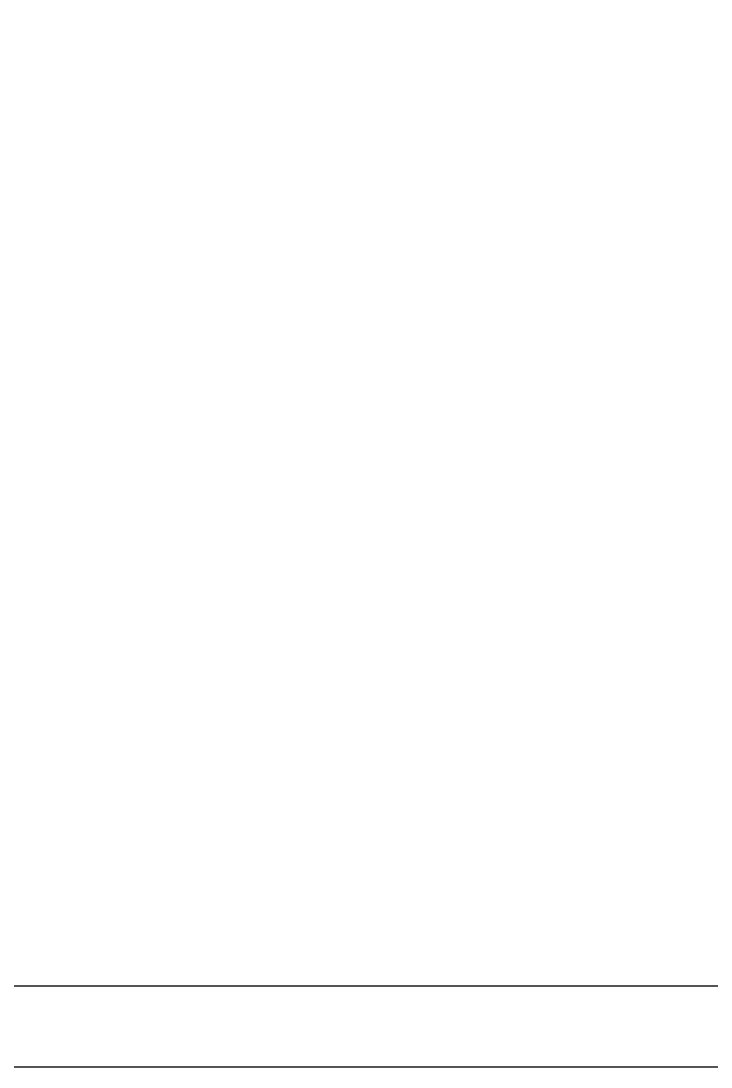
# Model space of a CAD drawing. Extents: x 220580 to 2027826, y -309201 to 71987.
# Drawn here: x 399346 to 399773, y -223759 to -223112 of the extents above; entities that cross this region are included whole.
import ezdxf

# ---------------------------------------------------------------- set-up
doc = ezdxf.new("R2010")
doc.units = 0
doc.linetypes.add('20剖面图$0$DASH', pattern=[0.35, 0.25, -0.1])
doc.linetypes.add('DASH', pattern=[0.35, 0.25, -0.1])
doc.layers.add('!ZN3-铝板幕墙-3', color=3, linetype='Continuous')
doc.layers.add('A-LIN-V', color=9, linetype='Continuous')

# ---------------------------------------------------------------- blocks, each defined once
blk = doc.blocks.new('5555rrrrrrrrrrr')
at = {"color": 6, "linetype": 'DASH'}
blk.add_lwpolyline([(-1626925, 568562.45), (-1636625, 568562.45), (-1636625, 574792.49), (-1626925, 574792.49), (-1626925, 568562.45)], dxfattribs=at)
at = {"layer": 'A-LIN-V'}
blk.add_lwpolyline([(-1626425, 568562.45), (-1636125, 568562.45), (-1636125, 569518.86)], dxfattribs=at)
blk = doc.blocks.new('20250828132035')
at = {"color": 6, "linetype": '20剖面图$0$DASH'}
blk.add_lwpolyline([(-600, 319.96), (-10300, 319.96), (-10300, 6550), (-600, 6550), (-600, 319.96)], dxfattribs=at)
blk = doc.blocks.new('A$Cd368c47f')
at = {"ltscale": 30}
blk.add_blockref('20250828132035', (200, 0), dxfattribs=at)

msp = doc.modelspace()

# ---------------------------------------------------------------- block references
at = {"layer": 'A-LIN-V'}
msp.add_blockref('5555rrrrrrrrrrr', (2030573.19, -792321.46), dxfattribs=at)

# ---------------------------------------------------------------- next in the draw order: block references
at = {"layer": '!ZN3-铝板幕墙-3', "ltscale": 2000}
msp.add_blockref('A$Cd368c47f', (404048.19, -224028.97), dxfattribs=at)

doc.saveas('drawing.dxf')
